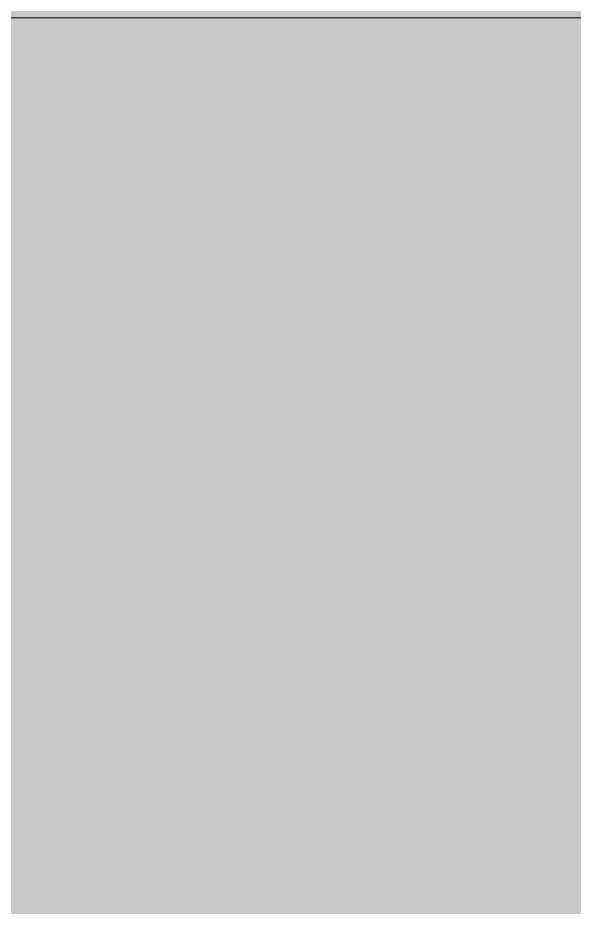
# Model space of a CAD drawing. Header units: millimetres. Extents: x -7229 to 196340, y -8553 to 29000.
# Drawn here: x 85179.6848 to 85179.8441, y 13399.7454 to 13400 of the extents above; entities that cross this region are included whole.
import ezdxf

# ---------------------------------------------------------------- set-up
doc = ezdxf.new("R2010")
doc.units = ezdxf.units.MM
for name, color, linetype, lineweight, true_color in [('A-DOOR-1', 7, 'Continuous', 5, 0xb7b7b7), ('A-DOOR-3', 7, 'Continuous', 5, 0xe2e2e2), ('A-DOOR-FRAM-2', 7, 'Continuous', 5, 0xe2e2e2), ('A-DOOR-FRAM-3', 7, 'Continuous', 5, 0xaaaaaa)]:
    doc.layers.add(name, color=color, linetype=linetype, lineweight=lineweight, true_color=true_color)

# ---------------------------------------------------------------- blocks, each defined once
blk = doc.blocks.new('110_Дверь_СКБ_1Ст_Внутренняя1 - Д-8 950x2100h_охрана-V65-1_2_3_птичка зашивка')
at = {"layer": 'A-DOOR-3'}
blk.add_hatch(color=256, dxfattribs=at).paths.add_polyline_path([(462.5, 100), (447.5, 100), (447.5, 20), (462.5, 20)])
at = {"layer": 'A-DOOR-FRAM-2'}
blk.add_hatch(color=256, dxfattribs=at).paths.add_polyline_path([(517.5, 108), (447.5, 108), (447.5, 100), (517.5, 100)])
at = {"layer": 'A-DOOR-FRAM-3'}
for p, q in [((462.5, 100), (447.5, 100)), ((462.5, 100), (447.5, 100)), ((447.5, 100), (517.5, 100))]:
    blk.add_line(p, q, dxfattribs=at)

msp = doc.modelspace()

# ---------------------------------------------------------------- block references
at = {"layer": 'A-DOOR-1', "rotation": 180}
msp.add_blockref('110_Дверь_СКБ_1Ст_Внутренняя1 - Д-8 950x2100h_охрана-V65-1_2_3_птичка зашивка', (85627.5, 13500.00001), dxfattribs=at)

doc.saveas('drawing.dxf')
